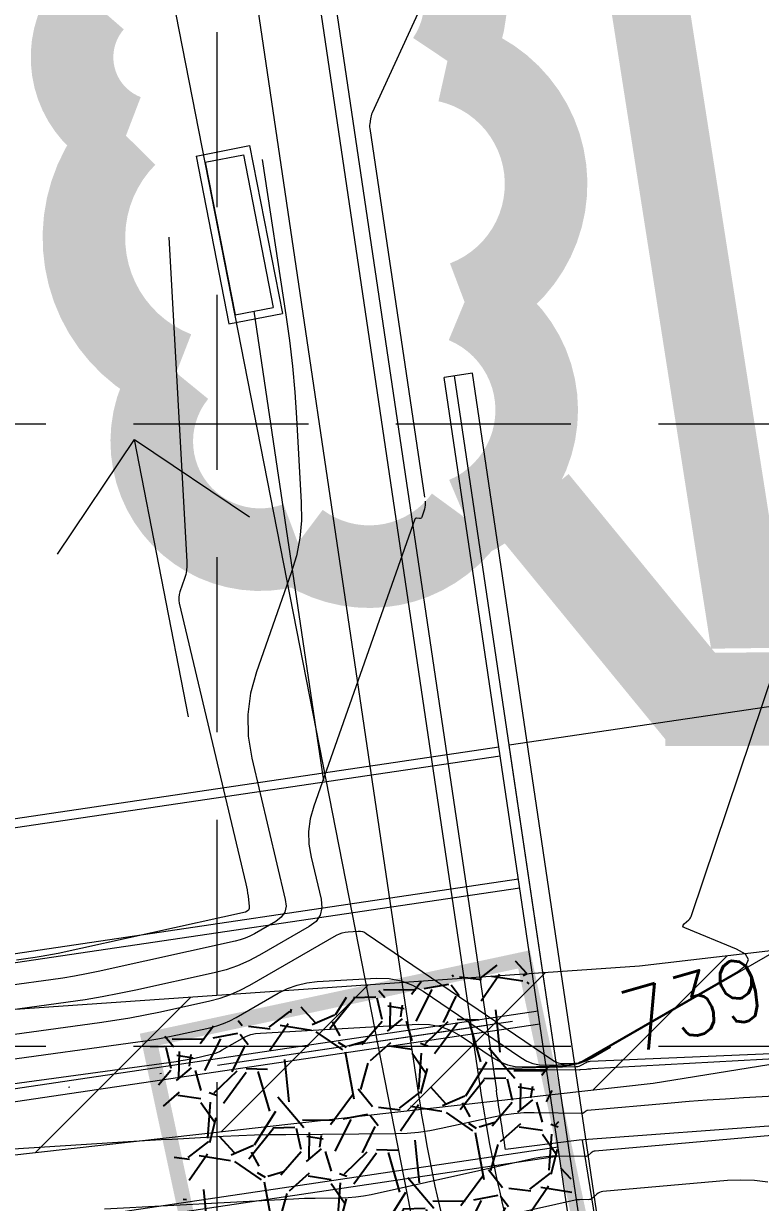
# Model space of a CAD drawing. Header units: feet. Extents: x 46644 to 49208, y 46045 to 47649.
# Drawn here: x 47793.4 to 47840.8, y 46316.6 to 46392.4 of the extents above; entities that cross this region are included whole.
import ezdxf
from ezdxf.enums import TextEntityAlignment as Align

# ---------------------------------------------------------------- set-up
doc = ezdxf.new("R2010")
doc.units = ezdxf.units.FT
doc.header["$MEASUREMENT"] = 0
for name, pattern in [('DGN Style 3', [33.544038077373976, 23.96002719812427, -9.584010879249709]), ('DGN Style 4', [38.360003544196964, 19.16802175849942, -9.584010879249709, 0.02396002719812427, -9.584010879249709]), ('HIDDEN', [0.375, 0.25, -0.125]), ('R W Line', [250, 200, -10, 10, -10, 10, -10])]:
    doc.linetypes.add(name, pattern=pattern)
doc.layers.get('0').update_dxf_attribs({"color": 1})
for name, color, linetype, lineweight in [('EC', 35, 'Continuous', 0), ('Level 13', 1, 'Continuous', 0), ('Level 15', 1, 'Continuous', 0), ('Level 29', 1, 'Continuous', 0), ('Level 30', 1, 'Continuous', 0), ('Level 4', 1, 'Continuous', 0), ('Level 45', 1, 'Continuous', 0), ('LIMITS OF DISTURBANCE', 1, 'HIDDEN', 0), ('STORM', 5, 'Continuous', 0), ('WATER', 5, 'Continuous', 0)]:
    doc.layers.add(name, color=color, linetype=linetype, lineweight=lineweight)
for name, color, linetype in [('GRID', 254, 'HIDDEN'), ('LEGEND', 7, 'Continuous'), ('SILT FENCE', 200, 'Continuous')]:
    doc.layers.add(name, color=color, linetype=linetype)
doc.styles.add('Style-STANDARD', font='STANDARD.shx')

# ---------------------------------------------------------------- blocks, each defined once
blk = doc.blocks.new('A$C25925E6C')
at = {"layer": 'LEGEND'}
h = blk.add_hatch(dxfattribs=at)
h.set_pattern_fill('GRAVEL', color=4, scale=9.857852927988477, angle=-123.1204324356354, style=0)
h.set_pattern_definition([(104.8923675643645, (-8441.799598858051, 12478.62847640867), (-31.21500950900779, 114.526530158317), [1.326236101519857, -131.2976106389361]), (61.84926756436455, (-8442.140447248792, 12479.91016703408), (-56.37993893262635, -104.4605503507099), [2.275862789778846, -225.3103471831352]), (9.389967564364621, (-8441.066713393084, 12481.91681692804), (-144.681459337667, -23.31204087612477), [1.60474016244139, -158.8694732387561]), (144.1532675643646, (-8441.030088695028, 12486.48331444374), (159.7374382424323, -115.9829047776127), [2.072495283874441, -205.176993672158]), (169.7132675643646, (-8442.710024714484, 12487.69700717866), (126.0059619171915, -23.35501003307084), [2.032245670369464, -201.192597386459]), (234.1532675643647, (-8444.70960735029, 12488.05991628208), (115.9829047776127, 159.7374382424322), [2.072495283874441, -205.176993672158]), (274.5737675643646, (-8445.923300085225, 12486.37998026261), (-12.53937059700793, 161.1938218625439), [2.740768991715707, -271.3359133070906]), (309.1348675643646, (-8445.704742428345, 12483.64794163095), (143.931675904727, -176.292805008422), [2.58756809936184, -256.1693305574984]), (358.3091675643646, (-8444.071602525, 12481.64086226786), (150.4211414213785, -3.972791080301654), [2.079514075159156, -205.8721201713735]), (52.1159675643646, (-8441.992991642357, 12481.57950216634), (-67.50583444128227, -85.43177947664384), [2.37408643635332, -116.3301860920481]), (99.27696756436457, (-8440.535146908842, 12483.45326043924), (-26.1819094250038, 158.323980774533), [3.070208578716156, -303.9508760235169]), (15.69366756436401, (-8446.445124620564, 12478.36355210483), (87.24148119262132, 25.47532738057771), [1.047899624098101, -103.7425063890937]), (48.34876756436461, (-8445.43628449543, 12478.64700349227), (-86.53481775709855, -96.5577070428825), [1.993622602597606, -197.3691108341036]), (101.8795675643645, (-8444.11133138297, 12480.13665088738), (-8.256190143924448, 5.386339090702549), [1.394107418929046, -12.54699634392021]), (80.07816756436456, (-8442.743545252619, 12480.06822352773), (-10.41929954906543, -52.05361770775193), [0.7507543632897463, -74.32441580365581]), (168.6809675643646, (-8442.614187260624, 12480.80774678168), (30.15490196302806, -7.902826892113945), [1.061720333903142, -52.02444422904792]), (267.8433675643646, (-8443.65525951649, 12481.01613302051), (0.3533940635958128, -35.5412346638068), [1.724424354840096, -55.75624289132017]), (38.44466756436459, (-8443.720153247028, 12479.292934514), (-19.02885159443947, -11.12604994306792), [1.246929674714184, -29.9263417666992]), (253.2690675643646, (-8439.490111554762, 12485.59633558334), (-29.09488350239221, -98.72086704539797), [1.746811538839558, -172.9347859484981]), (307.2257675643646, (-8439.992979537368, 12483.923466822), (-69.27275701521506, 92.27443428369556), [1.465478274127695, -145.0820435452011]), (170.0781675643646, (-8442.068915729236, 12478.21566702922), (52.05361770775193, -10.41929954906543), [1.501498868726563, -73.57367129821895]), (220.4900675643646, (-8443.547962237142, 12478.47438301322), (78.63188865850653, 66.40292103672208), [1.746811538839558, -172.934785948498]), (216.3235675643647, (-8444.608947859997, 12488.93586478616), (43.44403917867555, 30.50829989097961), [1.68450990833467, -82.54102493981053]), (171.6546675643646, (-8445.966133103146, 12487.93805501734), (117.7497367791293, -17.96885663592479), [1.411427666523534, -139.7315460007413]), (303.6809675643646, (-8450.37896669253, 12483.51944257724), (30.50825373548025, -43.44407178855933), [1.501498868726565, -73.57367129821904]), (254.2335675643646, (-8449.546280675517, 12482.26998408254), (36.99769242047249, 128.8757754107052), [1.652481744171636, -163.5952490696102]), (306.3235675643646, (-8447.739661354834, 12487.56497449587), (-30.50829989097959, 43.44403917867556), [0.8422549541673358, -83.38327989397794]), (338.1894675643646, (-8450.055786447076, 12484.01481383259), (38.41108123671276, -13.28918570765615), [0.5026519207981325, -49.76272745822074]), (42.84336756436456, (-8449.589113693415, 12483.82805883728), (-24.41518676286908, -19.382240314763), [2.032245670369461, -38.61271702628441]), (62.88856756436452, (-8448.099036829197, 12485.20997948389), (-45.60719094329878, -87.94820758162503), [1.883342801892199, -186.4506712252987]), (180.5696675643646, (-8444.39831639947, 12481.50090338866), (21.89871613899954, -2.516473858820848), [1.421719264980354, -34.12127221738142]), (230.0367675643646, (-8445.819965904084, 12481.4867688724), (-108.0801739991355, -129.5824658478877), [2.48214822014991, -245.7322499071654]), (297.8249675643647, (-8447.414235887729, 12479.58431209786), (-36.24796645634162, 70.72911461955039), [1.014925106053979, -100.4778812349317]), (326.8795675643646, (-8446.940495875933, 12478.68673235026), (13.64252501296192, 2.869850165149771), [0.5914711756793086, -9.266381752309169]), (357.1359675643646, (-8447.743624453018, 12485.21351311296), (-79.33865555360663, 4.679667054697543), [1.369492360167872, -135.5801774021482]), (284.8923675643646, (-8446.375838322667, 12485.14508575332), (31.2150095090078, -114.5265301583169), [2.652472203039711, -129.9713745374161]), (236.8795675643647, (-8445.694141541157, 12482.5817045025), (2.869850165149773, -13.64252501296193), [2.563041761277004, -7.294811166711471]), (202.1843675643646, (-8447.094589271386, 12480.43509572935), (111.6567275218483, 44.8574201501592), [1.55866455785597, -154.3076729335059]), (130.9341675643645, (-8448.5378700195, 12479.84656171093), (-27.63841457426829, 29.80153705288154), [1.435323102020978, -70.33093057755723]), (84.5255675643646, (-8449.478282785, 12480.93089645385), (19.7784488983398, 210.7309453601419), [2.336951904373574, -231.3586229892478]), (52.3056675643646, (-8449.255332560802, 12483.25719296416), (78.27853418450312, 101.9441338460503), [2.472339656486582, -244.7613598301426])])
edge = h.paths.add_edge_path()
edge.add_line((6.29744139770628, 0.4841485905708396), (42.61180910393159, 7.420564859283331))
edge.add_arc((41.45573995813562, 13.4729582606541), 6.161814810168988, 190.8528786668192, 280.81382272888635, ccw=False)
edge.add_line((35.40413600281317, 12.31276374129811), (24.80444691771118, 67.7782798768385))
edge.add_line((24.80444691771118, 67.7782798768385), (0.5767257100524148, 63.15053691576031))
edge.add_line((0.5767257100524148, 63.15053691576031), (11.19297620723228, 7.69673651127232))
edge.add_arc((5.141372251922768, 6.536541991928692), 6.161814810153961, -79.186177271205, 10.852878666728884, ccw=False)
at = {"layer": 'LEGEND', "color": 4, "const_width": 0.9857852927988477}
blk.add_lwpolyline([(6.29744139770628, 0.4841485905708396), (42.61180910393159, 7.420564859283331, -0.4140139244211871), (35.40413600281317, 12.31276374129811), (24.80444691771118, 67.7782798768385), (0.5767257100524148, 63.15053691576031), (11.19297620723228, 7.69673651127232, -0.4144132285109485)], format="xyb", close=True, dxfattribs=at)

msp = doc.modelspace()

# ---------------------------------------------------------------- hatches: boundary and pattern name
at = {"layer": 'WATER', "linetype": 'Continuous', "lineweight": 0}
h = msp.add_hatch(dxfattribs=at)
h.set_pattern_fill('ANSI31', color=5, scale=60, style=0)
h.set_pattern_definition([(45, (0, 0), (-5.303300858899106, 5.303300858899107), [])])
h.paths.add_polyline_path([(48629.76543022048, 46329.87464103549), (48596.32247223953, 46378.16099414605), (48519.77541466435, 46382.61808933176), (48424.64900511054, 46369.24632929028), (48315.4022561845, 46360.33175623831), (48151.38258835733, 46359.71651997945), (48117.82008866197, 46367.08079778595), (48083.43902907033, 46350.30644611951), (48063.38340431535, 46344.16947628551), (48022.45353678281, 46343.76028611584), (47970.79427623539, 46345.29178900853), (47909.80878611984, 46340.79127889901), (47832.98199056087, 46331.82635026643), (47785.10224396173, 46328.50510632621), (47682.88619909425, 46315.66199723152), (47602.10591852492, 46320.65257287588), (47487.50224619972, 46356.65578331276), (47364.19979702043, 46436.32082074859), (47309.4817125553, 46412.87752609576), (47202.47076915156, 46323.16990406613), (47211.18819365849, 46318.58370014314), (47202.92959058588, 46315.83195608417), (47213.94107011711, 46313.53886390613), (47207.51771682109, 46309.41125814603), (47312.93099964173, 46404.75397529568), (47361.70905338785, 46423.57852244101), (47496.17861404958, 46347.11820197502), (47602.62295910031, 46314.55621154101), (47679.01509660344, 46309.52148569361), (47740.11993248862, 46313.77554114313), (47833.86835893618, 46324.29548600478), (47878.73089931084, 46331.53227783659), (47970.78447793693, 46339.89401046011), (48046.5423944361, 46335.88076805966), (48065.49394376285, 46335.62821184479), (48096.82715184509, 46350.78322515749), (48119.82169486715, 46356.84524586675), (48176.24889648762, 46350.54124886054), (48298.0441858018, 46354.07758647326), (48404.54557568084, 46360.41303447973), (48522.9057549703, 46374.82485057815), (48593.15283974758, 46371.79396043554), (48632.06676918771, 46317.74130067283), (48628.78182390209, 46325.57136510104), (48634.34094644084, 46324.30845908049)])

# ---------------------------------------------------------------- linework, layer by layer
at = {"color": 7, "linetype": 'Continuous', "lineweight": 0}
for p, q in [((47795.55752869388, 46358.30010518765), (47800.52142193863, 46365.67718071546)), ((47803.99307858285, 46347.85255555735), (47800.52142193863, 46365.67718071546)), ((47800.52142193863, 46365.67718071546), (47807.91691162585, 46360.70459041762))]:
    msp.add_line(p, q, dxfattribs=at)
at = {"layer": 'EC', "color": 35, "linetype": 'DGN Style 3', "lineweight": 0}
for p, q in [((47822.70813987677, 46401.72992827531), (47815.79801884856, 46386.67592719718)), ((47815.79801884856, 46386.67592719718), (47815.75896511285, 46386.58200539681)), ((47815.63902070081, 46385.9570197281), (47815.63175968586, 46385.88617045678)), ((47815.68475346542, 46386.28770915525), (47815.63902070081, 46385.9570197281)), ((47815.70233242128, 46386.38789637583), (47815.68475346542, 46386.28770915525)), ((47815.7270696371, 46386.48599512302), (47815.70233242128, 46386.38789637583)), ((47815.75896511285, 46386.58200539681), (47815.7270696371, 46386.48599512302)), ((47815.63175968586, 46385.88617045678), (47815.62957639726, 46385.81534668306)), ((47815.62957639726, 46385.81534668306), (47815.63247083501, 46385.74454840693)), ((47815.63247083501, 46385.74454840693), (47815.64044299912, 46385.67377562839)), ((47815.64044299912, 46385.67377562839), (47819.19903007317, 46361.71743717062)), ((47808.73347500278, 46383.6665786945), (47810.2531122436, 46373.68217733754)), ((47802.73113794975, 46378.67083861218), (47803.88722139226, 46357.80092590756)), ((47810.2531122436, 46373.68217733754), (47810.48398850139, 46372.03300145446)), ((47810.48398850139, 46372.03300145446), (47810.67522910753, 46370.37972098663)), ((47810.67522910753, 46370.37972098663), (47810.82683406202, 46368.72233593404)), ((47810.82683406202, 46368.72233593404), (47810.93880336487, 46367.0608462967)), ((47810.93880336487, 46367.0608462967), (47811.23983152312, 46361.62660932631)), ((47836.33338129209, 46335.08086887491), (47846.10939877363, 46364.21509131897)), ((47819.19903007317, 46361.71743717062), (47819.2113473686, 46361.58251373795)), ((47811.23983152312, 46361.62660932631), (47811.24782687775, 46360.47019242874)), ((47819.15443156887, 46361.18561516838), (47818.99292083365, 46360.68960859082)), ((47819.18904811644, 46361.31660273681), (47819.15443156887, 46361.18561516838)), ((47819.20802004968, 46361.44890226001), (47819.18904811644, 46361.31660273681)), ((47819.2113473686, 46361.58251373795), (47819.20802004968, 46361.44890226001)), ((47811.24782687775, 46360.47019242874), (47811.14280087381, 46359.32990043765)), ((47818.53807286498, 46360.54372793306), (47812.04040322492, 46342.1028488323)), ((47818.55521294745, 46360.57723277918), (47818.53807286498, 46360.54372793306)), ((47818.57918163826, 46360.59983771846), (47818.55521294745, 46360.57723277918)), ((47818.60997893739, 46360.6115427509), (47818.57918163826, 46360.59983771846)), ((47818.64760484487, 46360.6123478765), (47818.60997893739, 46360.6115427509)), ((47818.83912583254, 46360.59067201334), (47818.64760484487, 46360.6123478765)), ((47818.89270967543, 46360.59187894819), (47818.83912583254, 46360.59067201334)), ((47818.93620345659, 46360.6087706894), (47818.89270967543, 46360.59187894819)), ((47818.969607176, 46360.64134723693), (47818.93620345659, 46360.6087706894)), ((47818.99292083365, 46360.68960859082), (47818.969607176, 46360.64134723693)), ((47811.14280087381, 46359.32990043765), (47810.92475351132, 46358.205733353)), ((47810.92475351132, 46358.205733353), (47810.59368479027, 46357.09769117483)), ((47803.86432566277, 46357.25898554329), (47803.81287435885, 46356.99372270465)), ((47803.88910800724, 46357.5280532776), (47803.86432566277, 46357.25898554329)), ((47803.88722139226, 46357.80092590756), (47803.88910800724, 46357.5280532776)), ((47810.59368479027, 46357.09769117483), (47808.35155797196, 46350.73436526331)), ((47803.73475409547, 46356.73226476166), (47803.43600193466, 46355.88438347749)), ((47803.81287435885, 46356.99372270465), (47803.73475409547, 46356.73226476166)), ((47803.38554611972, 46355.70197680203), (47803.36221531528, 46355.51813446887)), ((47803.43600193466, 46355.88438347749), (47803.38554611972, 46355.70197680203)), ((47803.36221531528, 46355.51813446887), (47803.36600952132, 46355.33285647802)), ((47803.36600952132, 46355.33285647802), (47803.39692873784, 46355.14614282944)), ((47803.39692873784, 46355.14614282944), (47807.67551686957, 46337.11756697777)), ((47808.35155797196, 46350.73436526331), (47807.9728884571, 46349.36540813917)), ((47807.9728884571, 46349.36540813917), (47807.79779140607, 46347.98567644313)), ((47807.79779140607, 46347.98567644313), (47807.82626681888, 46346.59517017518)), ((47807.82626681888, 46346.59517017518), (47808.05831469554, 46345.19388933532)), ((47808.05831469554, 46345.19388933532), (47810.21432373398, 46336.10916996306)), ((47812.04040322492, 46342.1028488323), (47811.81693391524, 46341.29496783976)), ((47811.81693391524, 46341.29496783976), (47811.71360154868, 46340.4807283049)), ((47811.71360154868, 46340.4807283049), (47811.73040612522, 46339.66013022768)), ((47811.73040612522, 46339.66013022768), (47811.86734764486, 46338.83317360811)), ((47811.86734764486, 46338.83317360811), (47812.51091361611, 46336.12139636503)), ((47807.67551686957, 46337.11756697777), (47807.71988396544, 46336.91762490427)), ((47807.71988396544, 46336.91762490427), (47807.75833113817, 46336.71664027296)), ((47807.75833113817, 46336.71664027296), (47807.79085838777, 46336.51461308383)), ((47807.79085838777, 46336.51461308383), (47807.81746571422, 46336.31154333687)), ((47807.81746571422, 46336.31154333687), (47807.89471377284, 46335.64647931905)), ((47810.21432373398, 46336.10916996306), (47810.25948430518, 46335.66902834624)), ((47812.51091361611, 46336.12139636503), (47812.56691029471, 46335.57564444018)), ((47807.64763149837, 46335.29955661753), (47795.61895081327, 46332.64235207251)), ((47807.76814486002, 46335.34445001087), (47807.64763149837, 46335.29955661753)), ((47807.84949635965, 46335.41723492557), (47807.76814486002, 46335.34445001087)), ((47807.89168599725, 46335.51791136163), (47807.84949635965, 46335.41723492557)), ((47807.89471377284, 46335.64647931905), (47807.89168599725, 46335.51791136163)), ((47810.17252573236, 46335.28589436199), (47809.95344801554, 46334.95976801032)), ((47810.25948430518, 46335.66902834624), (47810.17252573236, 46335.28589436199)), ((47812.56691029471, 46335.57564444018), (47812.45908634287, 46335.10057891264)), ((47809.6022511547, 46334.69064929121), (47808.23921347407, 46333.90464060863)), ((47811.75197654782, 46334.36250704955), (47808.55825875157, 46332.52081921274)), ((47809.95344801554, 46334.95976801032), (47809.6022511547, 46334.69064929121)), ((47812.18744176056, 46334.69619978243), (47811.75197654782, 46334.36250704955)), ((47812.45908634287, 46335.10057891264), (47812.18744176056, 46334.69619978243)), ((47835.76711809175, 46334.38982239088), (47835.78197304149, 46334.45843741441)), ((47835.80380792481, 46334.32996800811), (47835.76711809175, 46334.38982239088)), ((47835.78197304149, 46334.45843741441), (47835.84837277405, 46334.53581307871)), ((47835.84837277405, 46334.53581307871), (47836.14946837897, 46334.80288262865)), ((47836.14946837897, 46334.80288262865), (47836.20935330112, 46334.86317866099)), ((47836.20935330112, 46334.86317866099), (47836.25996709403, 46334.92960837949)), ((47836.25996709403, 46334.92960837949), (47836.30130975768, 46335.00217178414)), ((47836.30130975768, 46335.00217178414), (47836.33338129209, 46335.08086887491)), ((47807.63648111944, 46333.61563098282), (47807.32118493064, 46333.50701459854)), ((47807.94249063391, 46333.74817298619), (47807.63648111944, 46333.61563098282)), ((47807.93318535425, 46330.59256277564), (47813.51236623042, 46333.80985065596)), ((47808.23921347407, 46333.90464060863), (47807.94249063391, 46333.74817298619)), ((47813.51236623042, 46333.80985065596), (47813.68816820902, 46333.89828680074)), ((47813.68816820902, 46333.89828680074), (47813.87054951552, 46333.96463349092)), ((47813.87054951552, 46333.96463349092), (47814.05951014993, 46334.00889072649)), ((47814.05951014993, 46334.00889072649), (47814.25505011227, 46334.03105850747)), ((47814.25505011227, 46334.03105850747), (47814.90456022481, 46334.06739381611)), ((47814.90456022481, 46334.06739381611), (47815.04075227259, 46334.06440836935)), ((47815.04075227259, 46334.06440836935), (47815.17096693921, 46334.03987975394)), ((47815.17096693921, 46334.03987975394), (47815.29520422462, 46333.99380796985)), ((47815.29520422462, 46333.99380796985), (47815.41346412882, 46333.92619301712)), ((47815.41346412882, 46333.92619301712), (47827.40663611406, 46325.77061634812)), ((47835.89204254067, 46334.27887426611), (47835.80380792481, 46334.32996800811)), ((47839.21364126122, 46332.91787685704), (47835.89204254067, 46334.27887426611)), ((47806.99660206753, 46333.42232383332), (47798.17822074259, 46331.47429282728)), ((47807.32118493064, 46333.50701459854), (47806.99660206753, 46333.42232383332)), ((47839.79011973308, 46332.59395174061), (47839.21364126122, 46332.91787685704)), ((47794.14185450083, 46332.3787151944), (47792.92677192464, 46332.21264469303)), ((47794.51314606081, 46332.43332093072), (47794.14185450083, 46332.3787151944)), ((47794.88309263288, 46332.49546232251), (47794.51314606081, 46332.43332093072)), ((47795.25169421703, 46332.56513936977), (47794.88309263288, 46332.49546232251)), ((47795.61895081327, 46332.64235207251), (47795.25169421703, 46332.56513936977)), ((47807.86301090289, 46332.15420173955), (47807.14600355519, 46331.8436441072)), ((47808.55825875157, 46332.52081921274), (47807.86301090289, 46332.15420173955)), ((47829.62063215945, 46325.82465209786), (47841.78397395943, 46332.81899250291)), ((47839.99829254794, 46332.24550107088), (47839.79011973308, 46332.59395174061)), ((47839.83815970579, 46331.87252484786), (47839.99829254794, 46332.24550107088)), ((47798.17822074259, 46331.47429282728), (47797.42192114185, 46331.31528700724)), ((47805.64671036281, 46331.39070836501), (47800.60971310885, 46330.2780067856)), ((47806.4072367085, 46331.58914631569), (47805.64671036281, 46331.39070836501)), ((47807.14600355519, 46331.8436441072), (47806.4072367085, 46331.58914631569)), ((47829.30121461668, 46325.71978711851), (47839.30972120662, 46331.47502307153)), ((47839.30972120662, 46331.47502307153), (47839.83815970579, 46331.87252484786)), ((47795.13640376017, 46330.93137959524), (47792.63415743802, 46330.58938695258)), ((47795.90101265065, 46331.04383039122), (47795.13640376017, 46330.93137959524)), ((47796.66285177787, 46331.17179952857), (47795.90101265065, 46331.04383039122)), ((47797.42192114185, 46331.31528700724), (47796.66285177787, 46331.17179952857)), ((47807.31897640302, 46330.26867866132), (47807.93318535425, 46330.59256277564)), ((47810.35123873439, 46330.37558125596), (47810.96529294117, 46330.59896195758)), ((47810.96529294117, 46330.59896195758), (47811.6014988918, 46330.74797033025)), ((47811.6014988918, 46330.74797033025), (47812.25985658627, 46330.82260637393)), ((47812.25985658627, 46330.82260637393), (47816.08470130387, 46331.0365782747)), ((47816.08470130387, 46331.0365782747), (47816.88671104098, 46331.01899753184)), ((47816.88671104098, 46331.01899753184), (47817.65352108768, 46330.87455306007)), ((47817.65352108768, 46330.87455306007), (47818.38513144392, 46330.60324485938)), ((47818.38513144392, 46330.60324485938), (47819.08154210972, 46330.20507292979)), ((47798.44307973555, 46329.8455100858), (47797.35382285056, 46329.66254329016)), ((47799.52837648831, 46330.05066458429), (47798.44307973555, 46329.8455100858)), ((47800.60971310885, 46330.2780067856), (47799.52837648831, 46330.05066458429)), ((47806.03288894105, 46329.76948675454), (47806.68554426529, 46329.99431998762)), ((47806.68554426529, 46329.99431998762), (47807.31897640302, 46330.26867866132)), ((47807.04881217994, 46328.51477864831), (47809.75933627143, 46330.07782822536)), ((47809.75933627143, 46330.07782822536), (47810.35123873439, 46330.37558125596)), ((47819.08154210972, 46330.20507292979), (47825.35486654469, 46325.93909738455)), ((47796.26060583334, 46329.50176419735), (47792.38043879556, 46328.97144527252)), ((47797.35382285056, 46329.66254329016), (47796.26060583334, 46329.50176419735)), ((47802.18072327844, 46328.89163529201), (47805.36101043034, 46329.59417896207)), ((47805.36101043034, 46329.59417896207), (47806.03288894105, 46329.76948675454)), ((47798.25791845386, 46328.19148052981), (47799.24397759607, 46328.33649994667)), ((47799.24397759607, 46328.33649994667), (47800.2264647809, 46328.50153221267)), ((47800.2264647809, 46328.50153221267), (47801.20538000835, 46328.68657732777)), ((47801.20538000835, 46328.68657732777), (47802.18072327844, 46328.89163529201)), ((47806.2333294176, 46328.12375539198), (47806.64735312522, 46328.30308161896)), ((47806.64735312522, 46328.30308161896), (47807.04881217994, 46328.51477864831)), ((47791.10687114293, 46327.21411649256), (47798.25791845386, 46328.19148052981)), ((47803.28888979094, 46327.40301898027), (47805.36758804366, 46327.86221534514)), ((47805.36758804366, 46327.86221534514), (47805.80674105708, 46327.97679996738)), ((47805.80674105708, 46327.97679996738), (47806.2333294176, 46328.12375539198)), ((47808.61393364707, 46327.52180808355), (47818.74729431014, 46328.08869500377)), ((47818.74729431014, 46328.08869500377), (47819.4898124515, 46328.07241836781)), ((47819.4898124515, 46328.07241836781), (47820.19974195021, 46327.93868851924)), ((47820.19974195021, 46327.93868851924), (47820.87708280628, 46327.68750545801)), ((47820.87708280628, 46327.68750545801), (47821.5218350197, 46327.31886918413)), ((47789.79937165252, 46325.45215010407), (47800.72486737875, 46326.94538405257)), ((47800.72486737875, 46326.94538405257), (47801.36937503422, 46327.0401715966)), ((47801.36937503422, 46327.0401715966), (47802.01154798808, 46327.14803993257)), ((47802.01154798808, 46327.14803993257), (47802.65138624031, 46327.26898906045)), ((47802.65138624031, 46327.26898906045), (47803.28888979094, 46327.40301898027)), ((47806.16443900562, 46326.43699452095), (47807.43854333479, 46327.17171893793)), ((47807.43854333479, 46327.17171893793), (47807.7167719965, 46327.31168021941)), ((47807.7167719965, 46327.31168021941), (47808.00541326911, 46327.41668217084)), ((47808.00541326911, 46327.41668217084), (47808.30446715264, 46327.48672479222)), ((47808.30446715264, 46327.48672479222), (47808.61393364707, 46327.52180808355)), ((47821.5218350197, 46327.31886918413), (47823.57479746723, 46325.92281710883)), ((47804.39705630342, 46325.91440266852), (47805.37416565698, 46326.13025172821)), ((47805.37416565698, 46326.13025172821), (47805.58059317309, 46326.18411318021)), ((47805.58059317309, 46326.18411318021), (47805.7811145699, 46326.25319079633)), ((47805.7811145699, 46326.25319079633), (47805.97572984741, 46326.33748457659)), ((47805.97572984741, 46326.33748457659), (47806.16443900562, 46326.43699452095)), ((47829.8164286919, 46325.70667763898), (47849.96427456316, 46326.5780534674)), ((47850.04172726441, 46326.33357901885), (47829.94161416588, 46325.21046864437)), ((47830.0255001152, 46325.97865400734), (47831.14085533463, 46326.6200216681)), ((47788.49187216212, 46323.69018371557), (47803.19181630363, 46325.69928757532)), ((47803.19181630363, 46325.69928757532), (47803.49477247237, 46325.74384324652)), ((47803.49477247237, 46325.74384324652), (47803.79663119523, 46325.79454765245)), ((47803.79663119523, 46325.79454765245), (47804.09739247226, 46325.85140079312)), ((47804.09739247226, 46325.85140079312), (47804.39705630342, 46325.91440266852)), ((47822.81640376617, 46325.21327705319), (47828.91644414279, 46325.36981185604)), ((47823.57479746723, 46325.92281710883), (47824.02620594706, 46325.66276325537)), ((47824.02620594706, 46325.66276325537), (47824.50059033755, 46325.48090972727)), ((47824.50059033755, 46325.48090972727), (47824.99795063873, 46325.3772565245)), ((47824.99795063873, 46325.3772565245), (47825.51828685059, 46325.3518036471)), ((47825.35486654469, 46325.93909738455), (47825.73459519645, 46325.72033787167)), ((47825.51828685059, 46325.3518036471), (47828.0219889388, 46325.41605183049)), ((47825.73459519645, 46325.72033787167), (47826.13365137964, 46325.56736113743)), ((47826.13365137964, 46325.56736113743), (47826.55203509428, 46325.48016718186)), ((47826.55203509428, 46325.48016718186), (47826.98974634037, 46325.45875600494)), ((47826.98974634037, 46325.45875600494), (47828.45117137894, 46325.49625803217)), ((47827.40663611406, 46325.77061634812), (47827.57528713839, 46325.67345745384)), ((47827.57528713839, 46325.67345745384), (47827.75252220808, 46325.60551503547)), ((47827.75252220808, 46325.60551503547), (47827.93834132313, 46325.56678909301)), ((47827.93834132313, 46325.56678909301), (47828.13274448358, 46325.55727962643)), ((47828.0219889388, 46325.41605183049), (47828.54958908008, 46325.46154006744)), ((47828.13274448358, 46325.55727962643), (47828.7818154151, 46325.57393561296)), ((47828.45117137894, 46325.49625803217), (47828.75913455892, 46325.5228097728)), ((47828.54958908008, 46325.46154006744), (47829.05937432323, 46325.57046984257)), ((47828.75913455892, 46325.5228097728), (47829.05669908233, 46325.58639269728)), ((47828.7818154151, 46325.57393561296), (47828.91859283634, 46325.58572818703)), ((47828.91644414279, 46325.36981185604), (47829.01285037118, 46325.37812373661)), ((47828.91859283634, 46325.58572818703), (47829.05075184368, 46325.61396762931)), ((47829.01285037118, 46325.37812373661), (47829.10600135569, 46325.39802803146)), ((47829.05075184368, 46325.61396762931), (47829.17829243714, 46325.6586539398)), ((47829.05669908233, 46325.58639269728), (47829.34386494917, 46325.68700680565)), ((47829.05937432323, 46325.57046984257), (47829.55134466828, 46325.74284115586)), ((47829.10600135569, 46325.39802803146), (47829.1958970963, 46325.42952474061)), ((47829.17829243714, 46325.6586539398), (47829.30121461668, 46325.71978711851)), ((47829.1958970963, 46325.42952474061), (47829.28253759301, 46325.47261386407)), ((47829.28253759301, 46325.47261386407), (47829.56024631728, 46325.632305944)), ((47829.34386494917, 46325.68700680565), (47829.62063215945, 46325.82465209786)), ((47829.55134466828, 46325.74284115586), (47830.0255001152, 46325.97865400734)), ((47829.56024631728, 46325.632305944), (47829.62088947495, 46325.66261897349)), ((47829.62088947495, 46325.66261897349), (47829.68380092327, 46325.68511859915)), ((47829.68380092327, 46325.68511859915), (47829.74898066225, 46325.69980482099)), ((47829.74898066225, 46325.69980482099), (47829.8164286919, 46325.70667763898)), ((47822.55168998442, 46325.20364365808), (47822.56261595998, 46325.20503753141)), ((47822.56268291412, 46325.20295422248), (47822.55168998442, 46325.20364365808)), ((47822.56261595998, 46325.20503753141), (47822.59546084078, 46325.20713584249)), ((47822.59559474906, 46325.20296922461), (47822.56268291412, 46325.20295422248)), ((47822.59546084078, 46325.20713584249), (47822.802888811, 46325.2187399102)), ((47822.8003274244, 46325.20468292259), (47822.59559474906, 46325.20296922461)), ((47822.80163505071, 46325.20472794121), (47822.8003274244, 46325.20468292259)), ((47822.80293494756, 46325.20484104162), (47822.80163505071, 46325.20472794121)), ((47822.802888811, 46325.2187399102), (47822.80437088312, 46325.2187074219)), ((47822.80422711494, 46325.20502222382), (47822.80293494756, 46325.20484104162)), ((47822.80551155285, 46325.20527148781), (47822.80422711494, 46325.20502222382)), ((47822.80437088312, 46325.2187074219), (47822.80578790808, 46325.21844049605)), ((47822.81148756097, 46325.20659357725), (47822.80551155285, 46325.20527148781)), ((47822.80578790808, 46325.21844049605), (47822.80713988583, 46325.21793913266)), ((47822.80713988583, 46325.21793913266), (47822.80842681641, 46325.21720333171)), ((47822.80842681641, 46325.21720333171), (47822.81252454584, 46325.21441680062)), ((47822.81332246422, 46325.20694494968), (47822.81148756097, 46325.20659357725)), ((47822.81252454584, 46325.21441680062), (47822.81342556077, 46325.21389773105)), ((47822.81516839349, 46325.20718962448), (47822.81332246422, 46325.20694494968)), ((47822.81342556077, 46325.21389773105), (47822.81437243581, 46325.21353474996)), ((47822.81437243581, 46325.21353474996), (47822.81536517094, 46325.21332785733)), ((47822.81702534878, 46325.20732760165), (47822.81516839349, 46325.20718962448)), ((47822.81536517094, 46325.21332785733), (47822.81640376617, 46325.21327705319)), ((47822.81889333006, 46325.20735888119), (47822.81702534878, 46325.20732760165)), ((47829.12981954475, 46325.1330178091), (47822.81889333006, 46325.20735888119)), ((47829.1319241075, 46325.13317913737), (47829.12981954475, 46325.1330178091)), ((47829.13388580662, 46325.13371438744), (47829.1319241075, 46325.13317913737)), ((47829.13570464212, 46325.13462355935), (47829.13388580662, 46325.13371438744)), ((47829.13738061398, 46325.13590665308), (47829.13570464212, 46325.13462355935)), ((47829.14486846755, 46325.14276690806), (47829.13738061398, 46325.13590665308)), ((47829.14726126209, 46325.1446383357), (47829.14486846755, 46325.14276690806)), ((47829.1498552456, 46325.14605246253), (47829.14726126209, 46325.1446383357)), ((47829.15265041807, 46325.14700928854), (47829.1498552456, 46325.14605246253)), ((47829.15564677949, 46325.14750881372), (47829.15265041807, 46325.14700928854)), ((47829.57577946344, 46325.18425565449), (47829.15564677949, 46325.14750881372)), ((47829.66716090665, 46325.19188677552), (47829.57577946344, 46325.18425565449)), ((47829.75859383814, 46325.19879931418), (47829.66716090665, 46325.19188677552)), ((47829.85007825788, 46325.20499327047), (47829.75859383814, 46325.19879931418)), ((47829.94161416588, 46325.21046864437), (47829.85007825788, 46325.20499327047)), ((47848.4497093231, 46323.83550630761), (47839.67825141155, 46323.34539387235)), ((47835.00847903333, 46323.01079276625), (47829.64560889117, 46322.54173015153)), ((47836.17493627913, 46323.10820178173), (47835.00847903333, 46323.01079276625)), ((47837.34205075743, 46323.19643830456), (47836.17493627913, 46323.10820178173)), ((47838.50982246824, 46323.27550233478), (47837.34205075743, 46323.19643830456)), ((47839.67825141155, 46323.34539387235), (47838.50982246824, 46323.27550233478)), ((47824.24176380406, 46322.24652986764), (47823.59130188044, 46322.12197049822)), ((47824.89613438219, 46322.33326558213), (47824.24176380406, 46322.24652986764)), ((47825.55441361481, 46322.3821776417), (47824.89613438219, 46322.33326558213)), ((47826.21660150195, 46322.39326604633), (47825.55441361481, 46322.3821776417)), ((47829.31593183576, 46322.35675673978), (47826.21660150195, 46322.39326604633)), ((47829.34279596037, 46322.35881604756), (47829.31593183576, 46322.35675673978)), ((47829.36783647273, 46322.36564835745), (47829.34279596037, 46322.35881604756)), ((47829.39105337288, 46322.3772536694), (47829.36783647273, 46322.36564835745)), ((47829.41244666081, 46322.39363198345), (47829.39105337288, 46322.3772536694)), ((47829.50802690927, 46322.48120112052), (47829.41244666081, 46322.39363198345)), ((47829.53857022794, 46322.50508934399), (47829.50802690927, 46322.48120112052)), ((47829.57168166448, 46322.52314025696), (47829.53857022794, 46322.50508934399)), ((47829.60736121889, 46322.53535385949), (47829.57168166448, 46322.52314025696)), ((47829.64560889117, 46322.54173015153), (47829.60736121889, 46322.53535385949)), ((47823.59130188044, 46322.12197049822), (47820.22209812511, 46321.37659188118)), ((47806.21633905129, 46320.86108079551), (47802.93024308385, 46320.68507952768)), ((47807.22246261049, 46320.90927798923), (47806.21633905129, 46320.86108079551)), ((47808.22893779774, 46320.94611369212), (47807.22246261049, 46320.90927798923)), ((47809.2357646131, 46320.97158790417), (47808.22893779774, 46320.94611369212)), ((47810.24294305654, 46320.98570062539), (47809.2357646131, 46320.97158790417)), ((47817.29934690541, 46321.04476567237), (47810.24294305654, 46320.98570062539)), ((47818.03657138907, 46321.0701466467), (47817.29934690541, 46321.04476567237)), ((47818.76943808689, 46321.13391133961), (47818.03657138907, 46321.0701466467)), ((47819.4979469989, 46321.2360597511), (47818.76943808689, 46321.13391133961)), ((47820.22209812511, 46321.37659188118), (47819.4979469989, 46321.2360597511)), ((47843.94463057562, 46321.14375876759), (47830.13557100284, 46319.93595148934)), ((47800.11440696753, 46320.5202541341), (47791.59012366806, 46319.9788444106)), ((47800.81821270222, 46320.56407932575), (47800.11440696753, 46320.5202541341)), ((47801.52212063318, 46320.60615862189), (47800.81821270222, 46320.56407932575)), ((47802.22613076038, 46320.64649202254), (47801.52212063318, 46320.60615862189)), ((47802.93024308385, 46320.68507952768), (47802.22613076038, 46320.64649202254)), ((47826.21726313218, 46319.44577580382), (47815.7241292748, 46317.12434968328)), ((47826.59049685753, 46319.51724771599), (47826.21726313218, 46319.44577580382)), ((47826.96597336086, 46319.5670164921), (47826.59049685753, 46319.51724771599)), ((47827.34369264216, 46319.59508213213), (47826.96597336086, 46319.5670164921)), ((47827.72365470145, 46319.60144463609), (47827.34369264216, 46319.59508213213)), ((47829.50204412679, 46319.58049567045), (47827.72365470145, 46319.60144463609)), ((47829.55366781323, 46319.58445295777), (47829.50204412679, 46319.58049567045)), ((47829.60178713886, 46319.59758232743), (47829.55366781323, 46319.58445295777)), ((47829.64640210367, 46319.61988377945), (47829.60178713886, 46319.59758232743)), ((47829.68751270765, 46319.65135731381), (47829.64640210367, 46319.61988377945)), ((47829.871185351, 46319.81963533298), (47829.68751270765, 46319.65135731381)), ((47829.92987919378, 46319.86554035225), (47829.871185351, 46319.81963533298)), ((47829.99350808334, 46319.9002280514), (47829.92987919378, 46319.86554035225)), ((47830.0620720197, 46319.92369843044), (47829.99350808334, 46319.9002280514)), ((47830.13557100284, 46319.93595148934), (47830.0620720197, 46319.92369843044)), ((47838.63488360182, 46318.0307094395), (47830.62553311452, 46317.33017282716)), ((47839.50561239479, 46318.07010763928), (47838.63488360182, 46318.0307094395)), ((47840.37017821379, 46318.03544687427), (47839.50561239479, 46318.07010763928)), ((47841.22858105885, 46317.92672714451), (47840.37017821379, 46318.03544687427)), ((47814.74749738046, 46316.96119412671), (47814.25478678571, 46316.91832474833)), ((47815.23727821015, 46317.02986910503), (47814.74749738046, 46316.96119412671)), ((47815.7241292748, 46317.12434968328), (47815.23727821015, 46317.02986910503)), ((47830.23434379272, 46317.15806954544), (47829.96257875449, 46316.90908264418)), ((47830.32118815962, 46317.22599136053), (47830.23434379272, 46317.15806954544)), ((47830.41533450222, 46317.27731584586), (47830.32118815962, 46317.22599136053)), ((47830.51678282052, 46317.3120430014), (47830.41533450222, 46317.27731584586)), ((47830.62553311452, 46317.33017282716), (47830.51678282052, 46317.3120430014)), ((47810.74434633464, 46316.84462060557), (47798.59723579997, 46316.19402887735)), ((47811.09189488014, 46316.86126951953), (47810.74434633464, 46316.84462060557)), ((47811.4395648897, 46316.87399379663), (47811.09189488014, 46316.86126951953)), ((47811.78735636328, 46316.88279343686), (47811.4395648897, 46316.87399379663)), ((47812.1352693009, 46316.88766844022), (47811.78735636328, 46316.88279343686)), ((47813.75914642589, 46316.90126096989), (47812.1352693009, 46316.88766844022)), ((47814.25478678571, 46316.91832474833), (47813.75914642589, 46316.90126096989)), ((47828.84322438392, 46316.76958110943), (47823.67313396536, 46315.62578716698)), ((47828.93922991098, 46316.78796556434), (47828.84322438392, 46316.76958110943)), ((47829.03581233951, 46316.80076740206), (47828.93922991098, 46316.78796556434)), ((47829.1329716695, 46316.80798662256), (47829.03581233951, 46316.80076740206)), ((47829.23070790096, 46316.80962322586), (47829.1329716695, 46316.80798662256)), ((47829.68815641783, 46316.80423460111), (47829.23070790096, 46316.80962322586)), ((47829.76453966611, 46316.81008986797), (47829.68815641783, 46316.80423460111)), ((47829.83573780498, 46316.82951629743), (47829.76453966611, 46316.81008986797)), ((47829.90175083444, 46316.8625138895), (47829.83573780498, 46316.82951629743)), ((47829.96257875449, 46316.90908264418), (47829.90175083444, 46316.8625138895))]:
    msp.add_line(p, q, dxfattribs=at)
at = {"layer": 'GRID', "color": 252, "linetype": 'HIDDEN', "lineweight": 0, "ltscale": 45}
for p, q in [((47805.80286426874, 47606.85321044723), (47805.80286426874, 46206.67654472881)), ((46686.69970605386, 46366.67654472867), (49166.6997060516, 46366.67654472867)), ((46686.69970605386, 46326.6765447287), (49166.6997060516, 46326.6765447287))]:
    msp.add_line(p, q, dxfattribs=at)
at = {"layer": 'LEGEND', "color": 170, "ltscale": 100, "const_width": 5.30934703991517}
msp.add_lwpolyline([(47803.1988707277, 46369.96252081111, 0.5205670505517462), (47803.1988707277, 46369.96252081111, 0.7651954600696135), (47811.0230300919, 46359.02764575577, 0.4178788784126488), (47821.78256835427, 46360.63020920922, 0.6649002420699669), (47821.73800778621, 46374.51359060297, 0.744833174426672), (47820.63707777095, 46390.00830389964, 0.9756416855879776), (47809.30927744217, 46398.00125018979, 0.5205670505517462), (47797.82265472574, 46393.77989706858, 0.5205670505517462), (47799.96961038878, 46385.20428365682, 0.5402640007904789), (47803.1988707277, 46369.96252081111)], format="xyb", close=True, dxfattribs=at)
at = {"layer": 'Level 13', "color": 7, "linetype": 'Continuous', "lineweight": 0}
msp.add_line((47820.1888272071, 46306.29064401636), (47800.20776202532, 46408.29186363656), dxfattribs=at)
at = {"layer": 'Level 15', "color": 7, "linetype": 'Continuous', "lineweight": 0, "flags": 128}
for points in [[(47842.6541045922, 46260.09807866793), (47839.4404409156, 46271.64016135325), (47837.68053520686, 46278.04868504162, 0.02641620305143243), (47834.0010094037, 46289.1211331817), (47827.9411663776, 46304.57710364331, -0.05671133323801254), (47822.73160887219, 46324.13265884003), (47794.59956513374, 46514.06099476366)], [(47790.64273471293, 46513.4749119871), (47818.77491151184, 46323.54567776016, 0.05670889734206386), (47824.2171653425, 46303.11702957307), (47830.27700836862, 46287.66105911143, -0.02641620305143243), (47833.82333866757, 46276.98942357372), (47835.58324437632, 46270.58089988536), (47835.58701824676, 46270.56725234722), (47838.65295921615, 46260.05565781458)]]:
    msp.add_lwpolyline(points, format="xyb", dxfattribs=at)
at = {"layer": 'Level 30', "color": 7, "linetype": 'Continuous', "lineweight": 0}
for p in [(47844.39040593102, 46348.94827770838), (47829.75887869945, 46311.23086161687)]:
    msp.add_line(p, (47824.60625382698, 46346.01786382562), dxfattribs=at)
at = {"layer": 'Level 4', "color": 7, "linetype": 'Continuous', "lineweight": 0}
for p, q in [((47782.77185353371, 46600.73859577844), (47823.7862892679, 46323.83715199219)), ((47941.896, 46328.933), (47829.09914592899, 46320.62645943448)), ((47829.09914592899, 46320.62645943448), (47824.37131419547, 46320.02296449047))]:
    msp.add_line(p, q, dxfattribs=at)
at = {"layer": 'Level 4', "color": 7, "linetype": 'Continuous', "lineweight": 0, "extrusion": (0, 0, -1)}
msp.add_arc((-48194.73914121861, 46378.78241229388), 375, 350.9850681686182, 351.5746508524886, dxfattribs=at)
at = {"layer": 'Level 4', "color": 7, "linetype": 'R W Line', "lineweight": 0, "extrusion": (0, 0, -1)}
msp.add_arc((-48212.31292338921, 46379.60654718983), 387.4999999990786, 343.9122222222275, 351.2476770339356, dxfattribs=at)
at = {"layer": 'Level 45', "color": 5, "linetype": 'Continuous', "lineweight": 0}
for p, q in [((47804.47784638983, 46383.89552905336), (47807.9117841326, 46384.56709184172)), ((47807.9117841326, 46384.56709184172), (47810.02549675108, 46373.7732723154)), ((47804.47784638983, 46383.89552905336), (47806.59103043667, 46373.10255841577)), ((47805.06410392606, 46383.50075303941), (47807.51700811865, 46383.98083430547)), ((47807.51700811865, 46383.98083430547), (47809.43976778647, 46374.16719944066)), ((47805.06410392606, 46383.50075303941), (47806.98633502227, 46373.68796706329)), ((47806.59103043667, 46373.10255841577), (47810.02549675108, 46373.7732723154)), ((47806.98633502227, 46373.68796706329), (47809.43976778647, 46374.16719944066))]:
    msp.add_line(p, q, dxfattribs=at)
at = {"layer": 'LIMITS OF DISTURBANCE', "color": 1, "linetype": 'HIDDEN', "lineweight": 0, "ltscale": 100, "const_width": 5}
msp.add_lwpolyline([(47739.2136930773, 46270.55636355153), (47774.34259356088, 46267.65301129106), (47781.81030644353, 46251.31655090195), (47852.3812006697, 46269.27070936249), (47849.60128301573, 46307.4920622742), (47981.61416280266, 46319.47901789937), (47981.61416280266, 46319.47901789937), (47981.18258309118, 46356.56517789354), (47839.71771816548, 46354.75460091585), (47804.01849772981, 46583.05131642352), (47826.32791619937, 46601.72854695605), (47980.50023370851, 46513.21322289404), (48043.84384367678, 46569.6968016071), (48332.84844389237, 46385.18101866242), (48560.20240767658, 46404.13071426745), (48564.11464451156, 46825.28990925609), (48553.82557186233, 46869.8524102524)], dxfattribs=at)
at = {"layer": 'SILT FENCE', "linetype": 'Continuous', "lineweight": 0, "const_width": 6}
for points in [[(47826.10408375172, 46361.55404119616), (47837.18071645141, 46348.03725133875)], [(47965.56514366715, 46349.41854961144), (47834.62497173378, 46348.96319332513)]]:
    msp.add_lwpolyline(points, dxfattribs=at)
at = {"layer": 'STORM', "color": 5, "linetype": 'Continuous', "lineweight": 0}
for p, q in [((47812.68640513302, 46343.72655564166), (47808.21305140437, 46373.92758325195)), ((47822.23723799345, 46369.92881033041), (47820.43028213557, 46369.66116538543)), ((47829.10160408261, 46311.11832495158), (47820.43028213557, 46369.66116538542)), ((47829.75815678172, 46311.23573551208), (47821.08975716973, 46369.75884633658)), ((47830.90055276615, 46311.44002886615), (47822.23723799177, 46369.92881034179)), ((47765.25379751487, 46337.22662217735), (47823.94677879282, 46345.92018287446)), ((47765.33926303576, 46336.64961738125), (47824.0322443137, 46345.34317807835)), ((47766.51142858886, 46328.73595653963), (47825.2044098668, 46337.42951723673)), ((47766.59689410975, 46328.15895174351), (47825.2898753877, 46336.85251244062)), ((47767.76905966285, 46320.24529090189), (47826.4620409408, 46328.938851599)), ((47767.89116023935, 46319.42095124407), (47826.58414151731, 46328.11451194118)), ((47769.06332579245, 46311.50729040245), (47827.75630707041, 46320.20085109956)), ((47769.14879131334, 46310.93028560634), (47827.84177259129, 46319.62384630345))]:
    msp.add_line(p, q, dxfattribs=at)
at = {"layer": 'STORM', "color": 5, "linetype": 'DGN Style 4', "lineweight": 0}
for p, q in [((47767.8301099511, 46319.833121073), (47827.18256626321, 46328.62436272125)), ((47773.70394851138, 46320.70314966818), (47823.16534622945, 46328.02933508019))]:
    msp.add_line(p, q, dxfattribs=at)
at = {"layer": 'WATER', "color": 5, "linetype": 'Continuous', "lineweight": 0}
for points in [[(48424.64900511054, 46369.24632929028), (48315.4022561845, 46360.33175623831), (48151.38258835733, 46359.71651997945), (48117.82008866197, 46367.08079778595), (48083.43902907033, 46350.30644611951), (48063.38340431535, 46344.16947628551), (48022.45353678281, 46343.76028611584), (47970.79427623539, 46345.29178900853), (47909.80878611984, 46340.79127889901), (47832.98199056087, 46331.82635026643), (47785.10224396173, 46328.50510632621), (47682.88619909425, 46315.66199723152)], [(47740.11993248862, 46313.77554114313), (47833.86835893618, 46324.29548600478), (47878.73089931084, 46331.53227783659), (47970.78447793693, 46339.89401046011), (48046.5423944361, 46335.88076805966), (48065.49394376285, 46335.62821184479), (48096.82715184509, 46350.78322515749), (48119.82169486715, 46356.84524586675), (48176.24889648762, 46350.54124886054), (48298.0441858018, 46354.07758647326), (48404.54557568084, 46360.41303447973)]]:
    msp.add_lwpolyline(points, dxfattribs=at)

# ---------------------------------------------------------------- block references
at = {"layer": 'Level 29', "color": 7, "linetype": 'Continuous', "lineweight": 0, "rotation": 1.249297671481874}
msp.add_blockref('A$C25925E6C', (47802.24465185347, 46263.95059447661), dxfattribs=at)

# ---------------------------------------------------------------- texts
at = {"layer": 'EC', "color": 35, "linetype": 'DGN Style 3', "lineweight": 0, "style": 'Style-STANDARD'}
msp.add_text('739', height=4, rotation=16.05572480000219, dxfattribs=at).set_placement((47836.45746985023, 46329.36793158487), align=Align.MIDDLE_CENTER)

doc.saveas('drawing.dxf')
